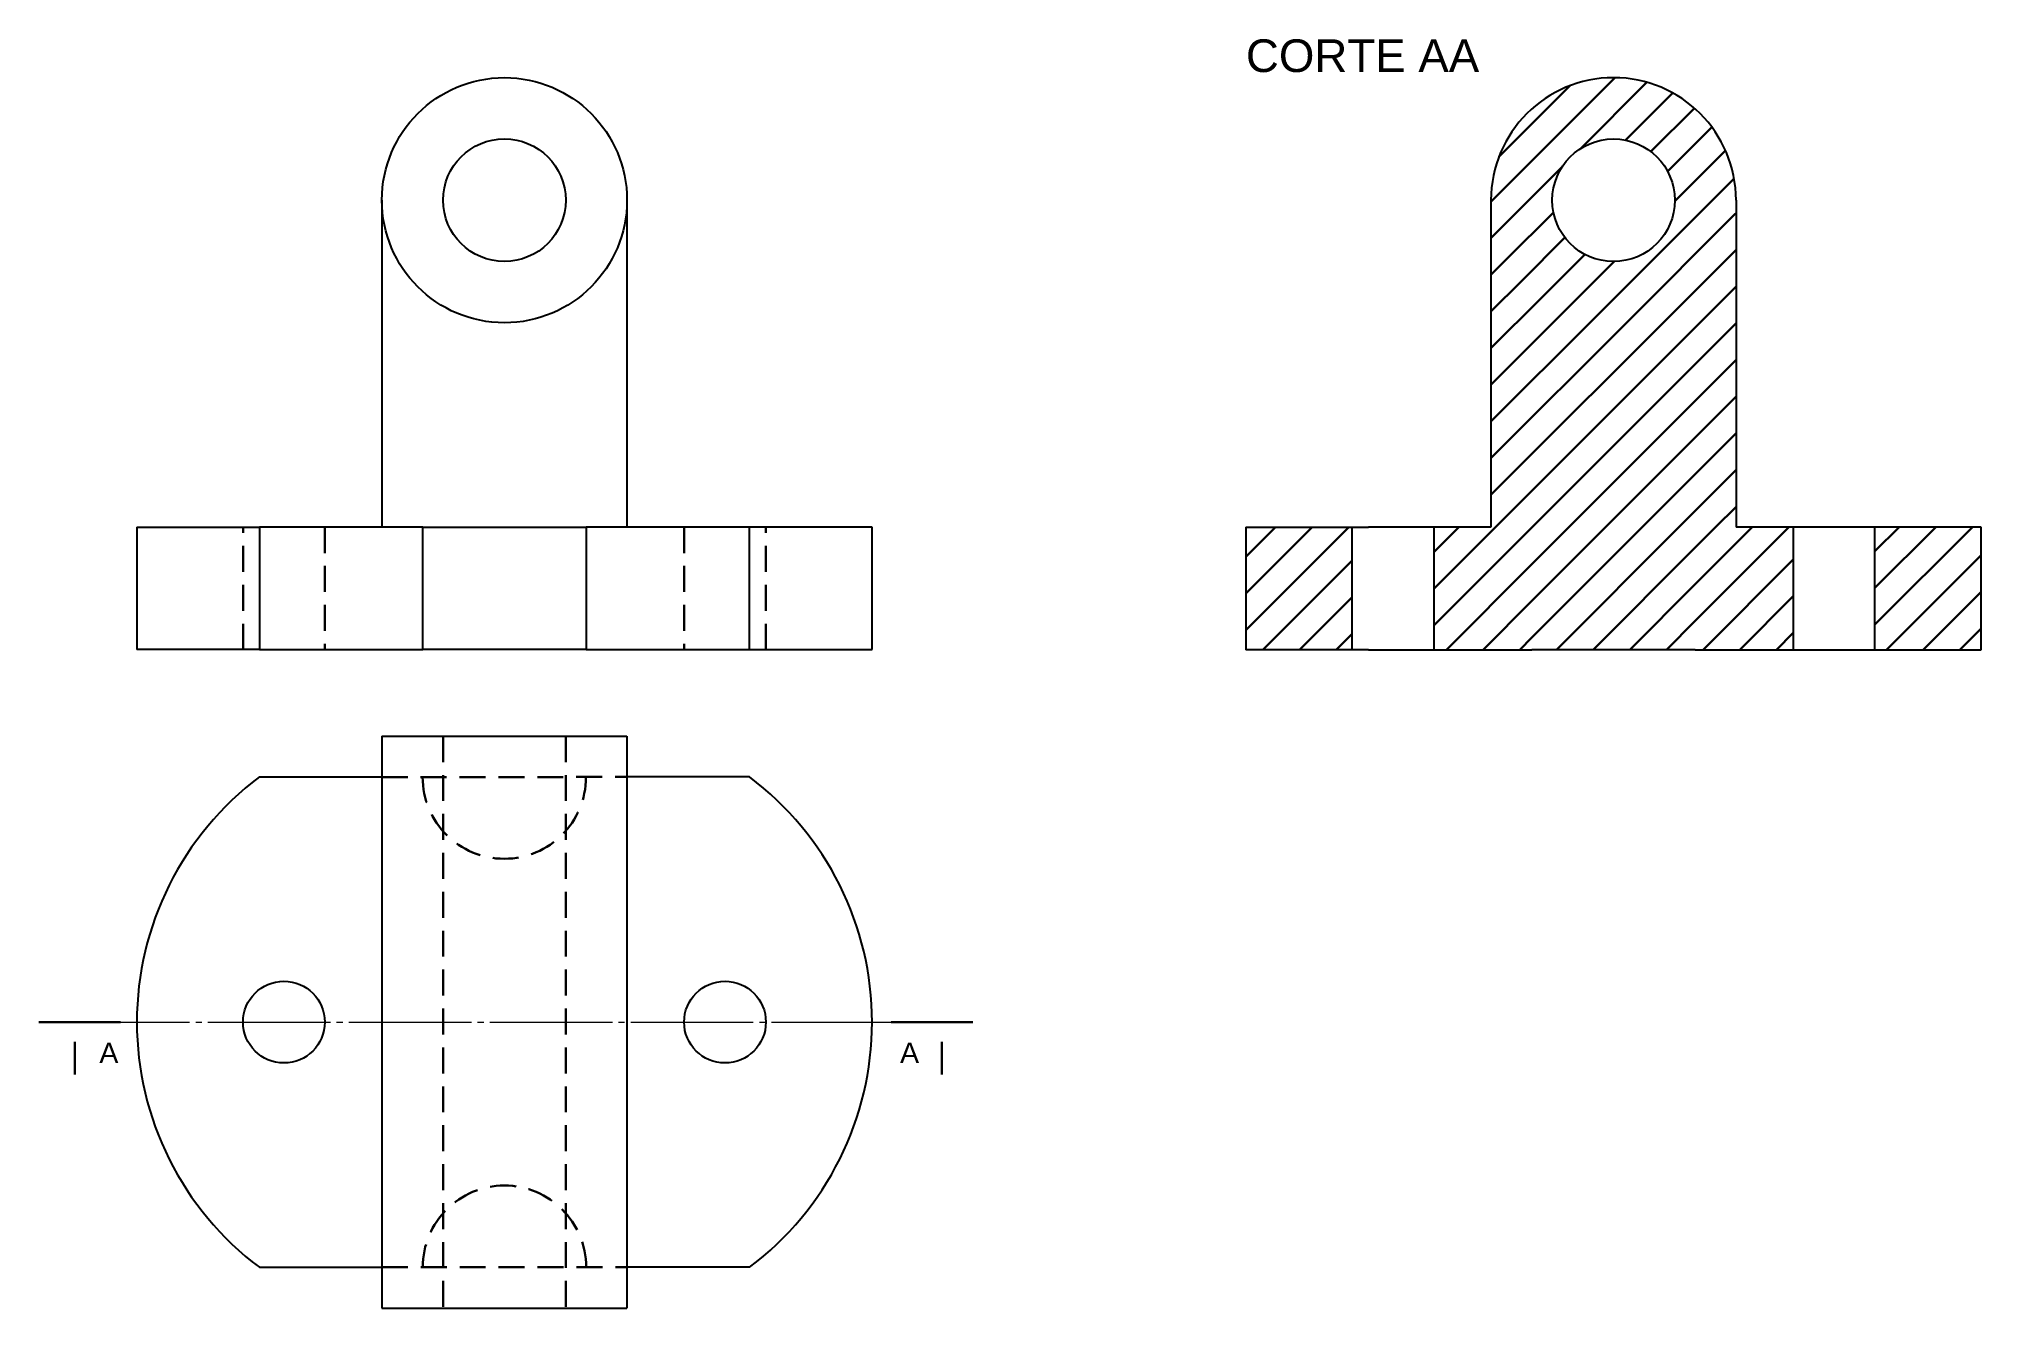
# Model space of a CAD drawing. Header units: millimetres. Extents: x 2473 to 2711, y 2349 to 2505.
import ezdxf

# ---------------------------------------------------------------- set-up
doc = ezdxf.new("R2010")
doc.units = ezdxf.units.MM
doc.linetypes.add('JIS_08_15', pattern=[17.25, 15, -0.75, 0.75, -0.75])
doc.linetypes.add('LÍNEAS_OCULTAS2', pattern=[4.7625, 3.175, -1.5875])
for name, color, linetype, lineweight in [('Corte - Linea Gruesa', 7, 'JIS_08_15', 30), ('Cortes', 7, 'JIS_08_15', 5), ('No Visibles', 210, 'LÍNEAS_OCULTAS2', 30), ('Punteadas', 7, 'LÍNEAS_OCULTAS2', 30)]:
    doc.layers.add(name, color=color, linetype=linetype, lineweight=lineweight)
doc.styles.get("Standard").update_dxf_attribs({"font": 'arial.ttf'})

msp = doc.modelspace()

# ---------------------------------------------------------------- hatches: boundary and pattern name
at = {"layer": 'No Visibles'}
h = msp.add_hatch(dxfattribs=at)
h.set_pattern_fill('ANSI31')
h.paths.add_polyline_path([(2680.95, 2484.96, 1), (2650.95, 2484.96, 1)])
h.paths.add_polyline_path([(2658.45, 2484.96, -1), (2673.45, 2484.96, -1)], flags=16)
h = msp.add_hatch(dxfattribs=at)
h.set_pattern_fill('ANSI31')
h.paths.add_polyline_path([(2680.95, 2484.96, -1), (2650.95, 2484.96), (2650.95, 2444.96), (2655.95, 2444.96), (2675.95, 2444.96), (2680.95, 2444.96)])
h = msp.add_hatch(dxfattribs=at)
h.set_pattern_fill('ANSI31')
h.paths.add_polyline_path([(2633.95, 2444.96), (2620.95, 2444.96), (2620.95, 2429.96), (2633.95, 2429.96)])
h = msp.add_hatch(dxfattribs=at)
h.set_pattern_fill('ANSI31')
h.paths.add_polyline_path([(2655.95, 2444.96), (2643.95, 2444.96), (2643.95, 2429.96), (2655.95, 2429.96)])
h = msp.add_hatch(dxfattribs=at)
h.set_pattern_fill('ANSI31')
h.paths.add_polyline_path([(2675.95, 2444.96), (2655.95, 2444.96), (2655.95, 2429.96), (2675.95, 2429.96)])
h = msp.add_hatch(dxfattribs=at)
h.set_pattern_fill('ANSI31')
h.paths.add_polyline_path([(2687.95, 2444.96), (2675.95, 2444.96), (2675.95, 2429.96), (2687.95, 2429.96)])
h = msp.add_hatch(dxfattribs=at)
h.set_pattern_fill('ANSI31')
h.paths.add_polyline_path([(2710.95, 2444.96), (2697.95, 2444.96), (2697.95, 2429.96), (2710.95, 2429.96)])

# ---------------------------------------------------------------- linework, layer by layer
for p, q in [((2515.18, 2484.97), (2515.18, 2444.97)), ((2545.18, 2484.97), (2545.18, 2444.97)), ((2650.95, 2484.96), (2650.95, 2444.96)), ((2680.95, 2484.96), (2680.95, 2444.96)), ((2485.18, 2444.97), (2500.18, 2444.97)), ((2485.18, 2444.97), (2485.18, 2429.97)), ((2520.18, 2444.97), (2500.18, 2444.97)), ((2500.18, 2444.97), (2500.18, 2429.97)), ((2520.18, 2429.97), (2520.18, 2444.97)), ((2520.18, 2444.97), (2540.18, 2444.97)), ((2540.18, 2444.97), (2540.18, 2429.97)), ((2560.18, 2444.97), (2540.18, 2444.97)), ((2560.18, 2429.97), (2560.18, 2444.97)), ((2575.18, 2444.97), (2560.18, 2444.97)), ((2575.18, 2429.97), (2575.18, 2444.97)), ((2620.95, 2444.96), (2635.95, 2444.96)), ((2620.95, 2444.96), (2620.95, 2429.96)), ((2633.95, 2429.96), (2633.95, 2444.96)), ((2650.95, 2444.96), (2635.95, 2444.96)), ((2643.95, 2444.96), (2643.95, 2429.96)), ((2695.95, 2444.96), (2680.95, 2444.96)), ((2687.95, 2444.96), (2687.95, 2429.96)), ((2710.95, 2444.96), (2695.95, 2444.96)), ((2697.95, 2429.96), (2697.95, 2444.96)), ((2710.95, 2429.96), (2710.95, 2444.96)), ((2500.18, 2429.97), (2485.18, 2429.97)), ((2500.18, 2429.97), (2520.18, 2429.97)), ((2540.18, 2429.97), (2520.18, 2429.97)), ((2540.18, 2429.97), (2560.18, 2429.97)), ((2560.18, 2429.97), (2575.18, 2429.97)), ((2635.95, 2429.96), (2620.95, 2429.96)), ((2635.95, 2429.96), (2655.95, 2429.96)), ((2675.95, 2429.96), (2655.95, 2429.96)), ((2675.95, 2429.96), (2695.95, 2429.96)), ((2695.95, 2429.96), (2710.95, 2429.96)), ((2515.18, 2419.37), (2545.18, 2419.37)), ((2515.18, 2419.37), (2515.18, 2349.39)), ((2545.18, 2419.37), (2545.18, 2349.39)), ((2500.18, 2414.39), (2515.18, 2414.39)), ((2560.18, 2414.39), (2545.18, 2414.39)), ((2500.18, 2354.39), (2515.18, 2354.39)), ((2560.18, 2354.39), (2545.18, 2354.39)), ((2515.18, 2349.39), (2545.18, 2349.39))]:
    msp.add_line(p, q)
for centre, radius in [((2530.18, 2484.97), 15), ((2530.18, 2484.97), 7.5), ((2665.95, 2484.96), 7.5), ((2503.18, 2384.39), 5), ((2557.18, 2384.39), 5)]:
    msp.add_circle(centre, radius)
for centre, radius, start, end in [((2665.95, 2484.96), 15, 0, 180), ((2522.68, 2384.39), 37.5, 126.8699, 233.1301), ((2537.68, 2384.39), 37.5, 306.8699, 53.1301)]:
    msp.add_arc(centre, radius, start, end)
at = {"layer": 'Corte - Linea Gruesa'}
for p, q in [((2483.18, 2384.39), (2473.18, 2384.39)), ((2587.51, 2384.39), (2577.51, 2384.39)), ((2477.57, 2381.99), (2477.57, 2377.99)), ((2583.74, 2381.99), (2583.74, 2377.99))]:
    msp.add_line(p, q, dxfattribs=at)
at = {"layer": 'Cortes'}
msp.add_line((2476.64, 2384.39), (2585.51, 2384.39), dxfattribs=at)
for points in [[(2477.57, 2371.99, 0, 0, 0), (2477.57, 2381.99, 5, 0, 0)], [(2583.74, 2371.99, 0, 0, 0), (2583.74, 2381.99, 5, 0, 0)]]:
    msp.add_lwpolyline(points, format="xyseb", dxfattribs=at)
at = {"layer": 'Punteadas'}
for p, q in [((2498.18, 2429.97), (2498.18, 2444.97)), ((2508.18, 2444.97), (2508.18, 2429.97)), ((2552.18, 2444.97), (2552.18, 2429.97)), ((2562.18, 2429.97), (2562.18, 2444.97)), ((2522.68, 2419.39), (2522.68, 2349.39)), ((2537.68, 2419.39), (2537.68, 2349.39)), ((2515.16, 2414.37), (2545.16, 2414.39)), ((2515.18, 2354.39), (2545.18, 2354.39))]:
    msp.add_line(p, q, dxfattribs=at)
for centre, start, end in [((2530.16, 2414.38), 180.0417, 0.0417), ((2530.18, 2354.39), 0, 180)]:
    msp.add_arc(centre, 10, start, end, dxfattribs=at)

# ---------------------------------------------------------------- texts
at = {"attachment_point": 1}
for s, width, insert, char_height in [('CORTE AA', 28.667, (2620.95, 2504.65), 4), ('A', 2.2868, (2480.59, 2381.89), 2.5), ('A', 2.2868, (2578.61, 2381.89), 2.5)]:
    msp.add_mtext_dynamic_manual_height_columns(s, width=width, gutter_width=12.5, heights=[0], dxfattribs=dict(at, insert=insert, char_height=char_height))

doc.saveas('drawing.dxf')
